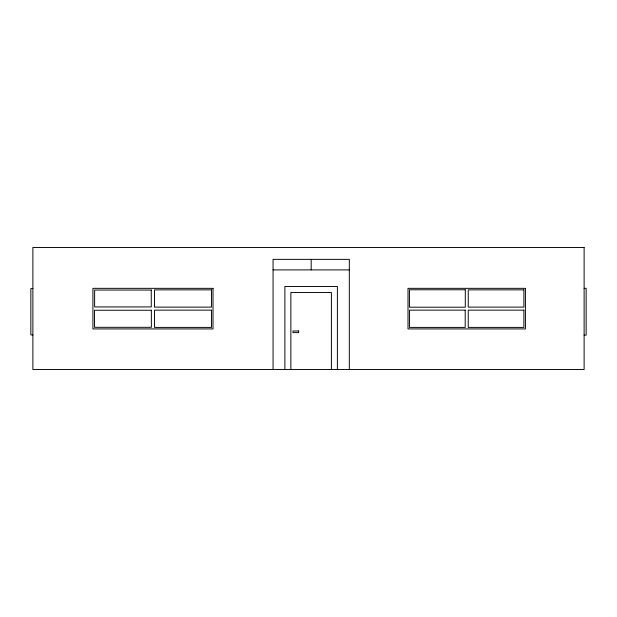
<?xml version="1.0" encoding="UTF-8"?>
<svg xmlns="http://www.w3.org/2000/svg" width="617" height="617" viewBox="0 0 617 617"><rect width="100%" height="100%" fill="white"/><g stroke="black" fill="none" stroke-linecap="round" stroke-linejoin="round"><path stroke-width="0.93" d="M273.061 269.899L349.315 269.899M584.122 288.34L586.15 288.34L586.15 335.147L584.122 335.147M32.878 288.579L30.85 288.579L30.85 334.908L32.878 334.908M349.315 369.498L349.315 259.364L273.061 259.364L273.061 369.498M337.391 369.498L337.391 286.496L284.877 286.496L284.877 369.498M331.398 369.498L331.398 292.489L290.869 292.489L290.869 369.498M311.184 259.364L311.184 269.899M584.122 247.502L32.878 247.502L32.878 369.498L584.122 369.498L584.122 247.502M213.012 288.34L92.92 288.34L92.92 328.923L213.012 328.923L213.012 288.34M525.422 288.34L408.014 288.34L408.014 328.923L525.422 328.923L525.422 288.34M465.287 289.774L409.449 289.774L409.449 307.204L465.287 307.204L465.287 289.774M211.5 289.859L154.481 289.859L154.481 307.119L211.5 307.119L211.5 289.859M523.895 289.867L468.249 289.867L468.249 307.104L523.895 307.104L523.895 289.867M151.265 290.044L94.625 290.044L94.625 306.927L151.265 306.927L151.265 290.044M211.492 310.15L154.489 310.15L154.489 327.403L211.492 327.403L211.492 310.15M465.203 310.143L409.526 310.143L409.526 327.411L465.203 327.411L465.203 310.143M523.895 310.15L468.241 310.15L468.241 327.396L523.895 327.396L523.895 310.15M151.358 310.243L94.532 310.243L94.532 327.311L151.358 327.311L151.358 310.243M298.667 330.997L292.99 330.997L292.99 332.617L298.667 332.617L298.667 330.997"/></g></svg>
